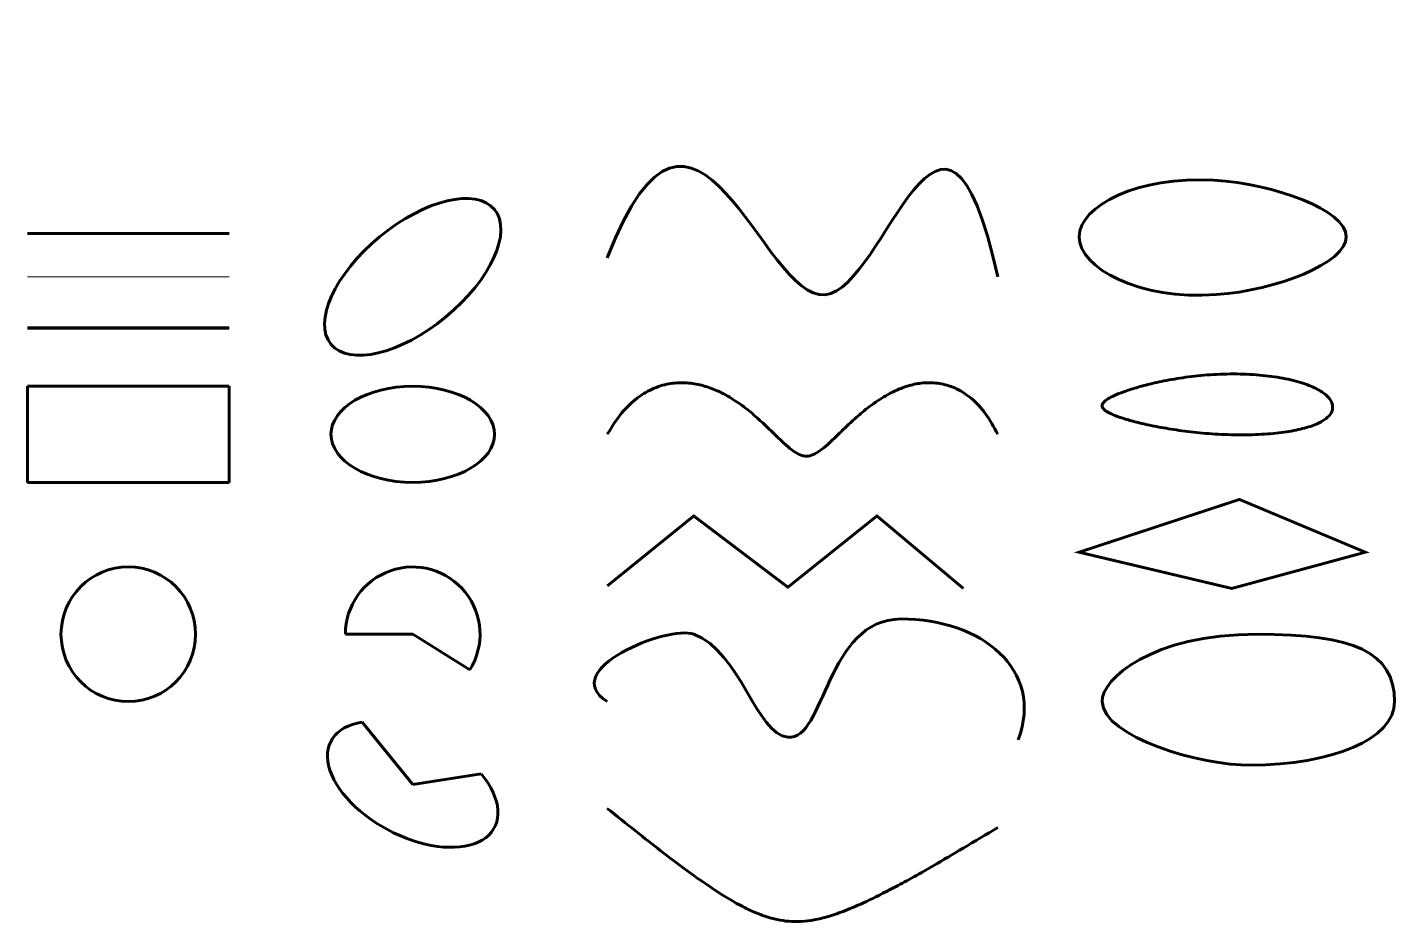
# Model space of a CAD drawing. Header units: millimetres. Extents: x -105 to 179, y -69 to 117.
import ezdxf

# ---------------------------------------------------------------- set-up
doc = ezdxf.new("R2010")
doc.units = ezdxf.units.MM
for name, pattern in [('K5LT_BASIC', [0]), ('K5LT_REINFORCED', [0]), ('K5LT_THIN', [0])]:
    doc.linetypes.add(name, pattern=pattern)

# ---------------------------------------------------------------- blocks, each defined once
blk = doc.blocks.new('U0')
at = {"color": 150, "linetype": 'K5LT_BASIC', "lineweight": 60, "true_color": 0x0080ff}
for p, q in [((-105.04, 42.07), (-63.04, 42.07)), ((-105.04, 22.07), (-105.04, 42.07)), ((-63.04, 42.07), (-63.04, 22.07)), ((-63.04, 22.07), (-105.04, 22.07))]:
    blk.add_line(p, q, dxfattribs=at)

msp = doc.modelspace()

# ---------------------------------------------------------------- linework, layer by layer
at = {"color": 150, "linetype": 'K5LT_BASIC', "lineweight": 60, "true_color": 0x0080ff}
for p, q in [((-105.04, 73.82), (-63.04, 73.82)), ((-24.87, -9.52), (-38.87, -9.52)), ((-24.87, -9.52), (-12.99, -16.92)), ((-24.87, -40.75), (-35.38, -27.82)), ((-24.87, -40.75), (-10.6, -38.56))]:
    msp.add_line(p, q, dxfattribs=at)
at = {"color": 7, "linetype": 'K5LT_THIN', "lineweight": 18}
msp.add_line((-105.04, 64.82), (-63.04, 64.82), dxfattribs=at)
at = {"color": 134, "linetype": 'K5LT_REINFORCED', "lineweight": 100, "true_color": 0x009696}
msp.add_line((-105.04, 54.24), (-63.04, 54.24), dxfattribs=at)
at = {"color": 150, "linetype": 'K5LT_BASIC', "true_color": 0x0080ff, "const_width": 0.6}
msp.add_lwpolyline([(145.52, 0), (113.77, 7.54), (147.11, 18.52), (173.3, 7.54)], close=True, dxfattribs=at)
msp.add_lwpolyline([(15.61, 0.53), (33.6, 15.08), (53.18, 0.26), (71.7, 15.08), (89.69, 0)], dxfattribs=at)
at = {"color": 150, "linetype": 'K5LT_BASIC', "lineweight": 60, "true_color": 0x0080ff}
msp.add_circle((-84.04, -9.52), 14, dxfattribs=at)
msp.add_arc((-24.87, -9.52), 14, 328.0919, 180, dxfattribs=at)
for centre, major_axis, ratio in [((-24.87, 64.82), (17, 14.02), 0.490875), ((-24.87, 32.07), (17, 0), 0.588235)]:
    msp.add_ellipse(centre, major_axis=major_axis, ratio=ratio, dxfattribs=at)
msp.add_ellipse((-24.87, -40.75), major_axis=(17, -9), ratio=0.560717, start_param=2.493528, end_param=7.206965, dxfattribs=at)
for points, knots in [([(15.61, 68.79), (33.91, 116.24), (61.15, 5.65), (85.45, 116.73), (96.84, 64.82)], [0, 0, 0, 0, 2.040264, 4, 4, 4, 4]), ([(142.35, 61.12), (126.35, 59.96), (101.34, 73.2), (135.87, 90.93), (184.04, 73.38), (154.81, 62.02), (142.35, 61.12)], [0, 0, 0, 0, 1.126171, 2.234764, 3.12288, 4, 4, 4, 4]), ([(15.61, -23.52), (5.03, -16.92), (28.35, -7.54), (33.6, -9.52), (43.39, -13.22), (46.58, -30.32), (53.18, -30.96), (60.93, -31.71), (61.12, -6.41), (76.73, -6.35), (93.4, -6.28), (106.63, -16.92), (101.07, -31.49)], [0, 0, 0, 0, 1, 1, 1, 2, 2, 2, 3, 3, 3, 4, 4, 4, 4]), ([(150.81, -9.52), (128.85, -9.52), (118.39, -18.88), (118.53, -23.52), (118.77, -30.96), (139.2, -36.86), (149.49, -36.78), (166.16, -36.65), (179.41, -31.49), (179.39, -23.52), (179.36, -13.22), (170.92, -9.52), (150.81, -9.52)], [0, 0, 0, 0, 1, 1, 1, 2, 2, 2, 3, 3, 3, 4, 4, 4, 4])]:
    msp.add_open_spline(points, degree=3, knots=knots, dxfattribs=at)
for points, weights, degree in [([(15.61, 32.07), (33.6, 64.82), (56.89, 15.08), (81.23, 64.82), (96.84, 32.07)], [1, 1, 3, 1, 1], 3), ([(118.53, 38.01), (118.53, 39.69), (147.11, 50.8), (176.21, 37.04), (147.11, 27.25), (118.53, 36.32), (118.53, 38.01)], [2.33333333333, 2.33333333333, 1, 1, 1, 2.33333333333, 2.33333333333], 3), ([(15.61, -45.77), (53.18, -76.2), (96.84, -49.74)], [1, 3.10916061027, 1], 2)]:
    msp.add_rational_spline(points, weights, degree=degree, dxfattribs=at)

# ---------------------------------------------------------------- block references
msp.add_blockref('U0', (0, 0))

doc.saveas('drawing.dxf')
